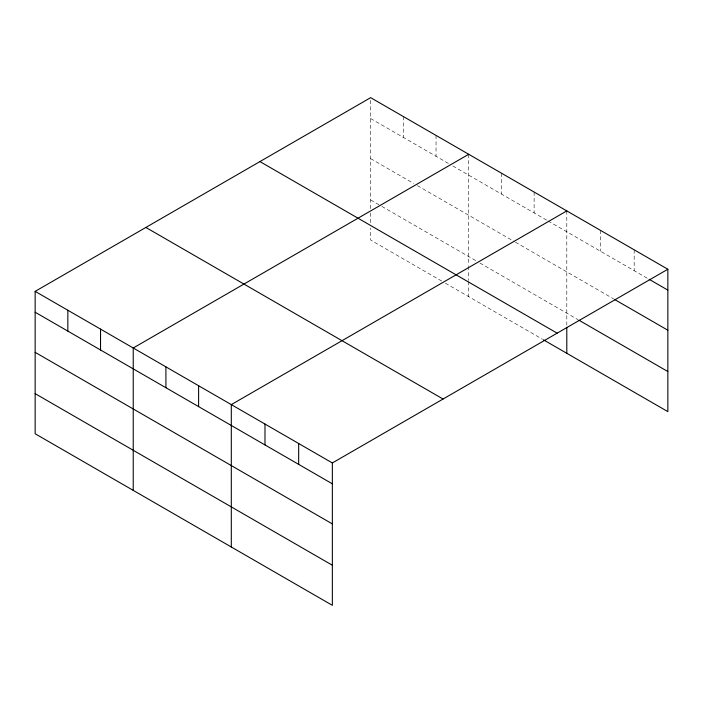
<?xml version="1.0" encoding="UTF-8"?>
<svg xmlns="http://www.w3.org/2000/svg" width="703" height="703" viewBox="0 0 703 703"><rect width="100%" height="100%" fill="white"/><g stroke="black" fill="none" stroke-linecap="round" stroke-linejoin="round"><path stroke-width="0.53" stroke-dasharray="3.52 2.64" d="M370.648 208.615L370.648 97.664M370.648 118.535L449.112 163.834M452.846 165.987L547.189 220.461M548.12 220.997L648.201 278.775M370.648 158.632L413.619 183.439M417.354 185.601L514.499 241.683M515.431 242.219L613.587 298.889M370.648 199.951L380.929 205.882M381.861 206.418L476.203 260.883M479.938 263.045L578.033 319.68M441.642 281.033L370.648 240.048L370.648 228.124M445.377 283.186L542.514 339.277M634.168 249.802L634.168 270.673M600.485 230.356L600.485 251.226M566.803 210.909L566.803 325.12M534.113 192.042L534.113 212.904M501.415 173.166L501.415 194.037M468.725 154.291L468.725 265.242M468.725 266.323L468.725 280.418M468.725 281.499L468.725 296.675M436.036 135.415L436.036 156.286M403.346 116.54L403.346 137.41M370.648 212.956L370.648 222.71"/><path stroke-width="1.05" d="M667.85 269.249L370.648 97.664L35.15 291.367L35.15 433.751L332.352 605.336L332.352 462.952L667.85 269.249L667.85 411.633L543.454 339.813M468.725 154.291L133.227 347.994L133.227 490.369M566.803 210.909L231.305 404.612L231.305 546.996M649.141 279.319L667.85 290.119M614.519 299.434L667.85 330.217M578.964 320.216L667.85 371.536M259.934 161.585L557.136 333.169M145.864 227.447L443.066 399.032M35.15 291.367L332.352 462.952M35.15 312.237L332.352 483.822M35.15 352.335L332.352 523.92M35.15 393.645L332.352 565.238M566.803 327.282L566.803 353.293M298.67 443.505L298.67 464.375M264.987 424.058L264.987 444.929M198.606 385.736L198.606 406.606M165.917 366.861L165.917 387.731M100.538 329.118L100.538 349.989M67.84 310.243L67.84 331.113"/></g></svg>
